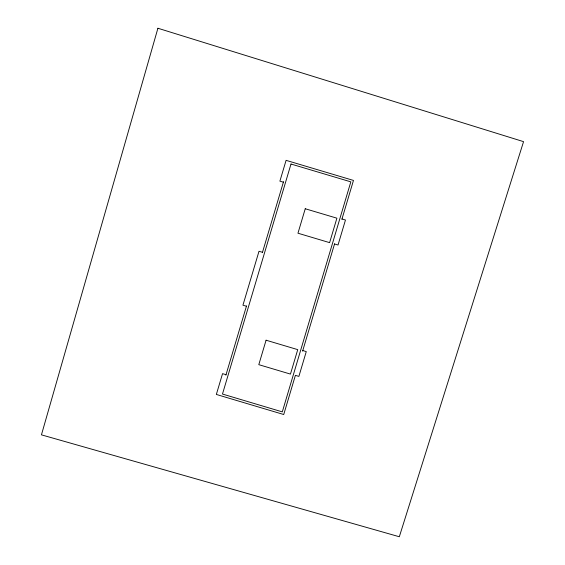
<?xml version="1.0" encoding="UTF-8"?>
<svg xmlns="http://www.w3.org/2000/svg" width="565" height="565" viewBox="0 0 565 565"><rect width="100%" height="100%" fill="white"/><g stroke="black" fill="none" stroke-linecap="round" stroke-linejoin="round"><path stroke-width="0.85" d="M225.88 375.202L246.524 305.898M262.386 252.661L283.531 181.669M302.614 351.133L334.586 243.805M341.889 219.298L353.471 180.426L286.088 160.347L279.894 181.146L283.376 182.184M341.987 218.98L345.469 220.018L338.025 245.012L334.537 243.974M262.485 252.315L259.003 251.27L242.936 305.199L246.425 306.237M302.791 350.554L306.272 351.592L298.885 376.396L295.396 375.358L283.729 414.519L216.346 394.441L222.546 373.649L226.028 374.687M157.918 28.25L41.443 434.845L399.321 536.75L523.557 141.645L157.918 28.25M291.003 164.027L222.476 394.052L282.302 411.878L350.83 181.852L291.003 164.027M266.08 340.208L258.798 364.665L290.452 374.094L297.741 349.636L266.08 340.208M305.241 208.753L297.96 233.211L329.614 242.639L336.902 218.182L305.241 208.753"/></g></svg>
